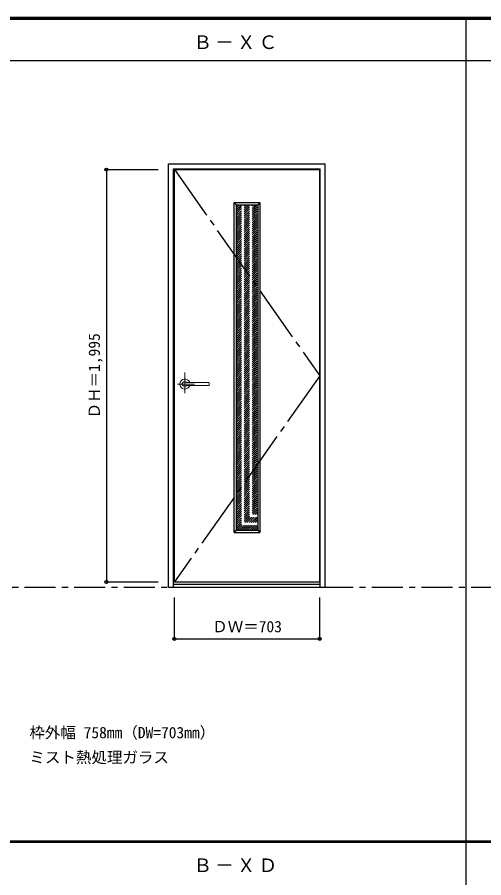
# Model space of a CAD drawing. Units: millimetres, scale not verified. Extents: x -6000 to 5700, y -4307 to 4260.
# Drawn here: x -966 to 1291, y 12 to 4175 of the extents above; entities that cross this region are included whole.
import ezdxf
from ezdxf.enums import TextEntityAlignment as Align

# ---------------------------------------------------------------- set-up
doc = ezdxf.new("R2010")
doc.units = ezdxf.units.MM
doc.header["$LTSCALE"] = 30
doc.header["$PDMODE"] = 32
doc.header["$PDSIZE"] = 15
for name, pattern in [('CHAIN1', [8, 5, -1, 1, -1]), ('CHAIN2', [12, 9, -1, 1, -1]), ('DASHED1', [1.8, 1.2, -0.6])]:
    doc.linetypes.add(name, pattern=pattern)
for name, color, linetype in [('0-1_通り芯', 7, 'CHAIN1'), ('0-2_扉', 7, 'Continuous'), ('0-4_枠', 3, 'Continuous'), ('0-7', 7, 'CHAIN2'), ('0-A_文字', 7, 'Continuous'), ('0-B_寸法', 7, 'Continuous'), ('0-C_ハッチ', 4, 'DASHED1'), ('F-1_枠', 6, 'Continuous')]:
    doc.layers.add(name, color=color, linetype=linetype)
doc.layers.add('0-5_レバー', color=7, linetype='Continuous', lineweight=18)
doc.styles.add('ＭＳ ゴシック', font='')
doc.styles.get('ＭＳ ゴシック').set_extended_font_data('MS Gothic')

msp = doc.modelspace()

# ---------------------------------------------------------------- linework, layer by layer
at = {"layer": '0-1_通り芯'}
msp.add_line((-5490, 1418), (3436.4, 1418), dxfattribs=at)
at = {"layer": '0-2_扉', "color": 3}
for p, q in [((-205.2, 3438), (497.8, 3438)), ((-205.2, 1443), (-205.2, 3438)), ((497.8, 1443), (497.8, 3438)), ((93.8, 3268), (198.8, 3268)), ((198.8, 3268), (198.8, 1693)), ((-205.2, 1443), (497.8, 1443))]:
    msp.add_line(p, q, dxfattribs=at)
at = {"layer": '0-2_扉'}
for p, q in [((83.8, 3278), (93.8, 3268)), ((83.8, 3278), (208.8, 3278)), ((83.8, 1683), (83.8, 3278)), ((208.8, 3278), (198.8, 3268)), ((208.8, 3278), (208.8, 1683)), ((93.8, 1693), (83.8, 1683)), ((83.8, 1683), (208.8, 1683)), ((198.8, 1693), (208.8, 1683))]:
    msp.add_line(p, q, dxfattribs=at)
at = {"layer": '0-2_扉', "color": 3}
msp.add_lwpolyline([(93.8, 3268), (93.8, 1693), (198.8, 1693)], dxfattribs=at)
at = {"layer": '0-4_枠'}
for p, q in [((-234.2, 3465), (523.8, 3465)), ((-234.2, 1418), (-234.2, 3465)), ((523.8, 1418), (523.8, 3465)), ((-210.2, 3441), (499.8, 3441)), ((-210.2, 1418), (-210.2, 3441)), ((499.8, 1418), (499.8, 3441)), ((-234.2, 1418), (523.8, 1418)), ((-210.2, 1433), (499.8, 1433))]:
    msp.add_line(p, q, dxfattribs=at)
at = {"layer": '0-5_レバー', "color": 4, "linetype": 'CHAIN1'}
for p, q in [((-154.7, 2456.96), (-154.7, 2357.11)), ((-107.9, 2400.5), (-190.92, 2400.5))]:
    msp.add_line(p, q, dxfattribs=at)
at = {"layer": '0-5_レバー'}
for q in [(-37.7, 2405.99), (-37.7, 2395)]:
    msp.add_line((-37.7, 2400.5), q, dxfattribs=at)
for points in [[(-144.74, 2407.49), (-145.51, 2408.28), (-147.48, 2409.65), (-149.73, 2410.66), (-152.16, 2411.29), (-154.7, 2411.5), (-157.24, 2411.29), (-159.67, 2410.66), (-161.92, 2409.65), (-163.89, 2408.28), (-165.51, 2406.61), (-166.71, 2404.71), (-167.45, 2402.65), (-167.7, 2400.5), (-167.45, 2398.35), (-166.71, 2396.29), (-165.51, 2394.39), (-163.89, 2392.72), (-161.92, 2391.35), (-159.67, 2390.34), (-157.24, 2389.71), (-154.7, 2389.5), (-152.16, 2389.71), (-149.73, 2390.34), (-147.48, 2391.35), (-145.51, 2392.72), (-144.74, 2393.51)], [(-39.2, 2407.5), (-48.93, 2407.5), (-59.11, 2407.5), (-68.71, 2407.5), (-77.7, 2407.5), (-86.11, 2407.5), (-93.92, 2407.5), (-100.74, 2407.5), (-107.04, 2407.5), (-112.8, 2407.5), (-118.05, 2407.5), (-122.84, 2407.5), (-127.5, 2407.5), (-131.7, 2407.5), (-135.45, 2407.5), (-137.45, 2407.5), (-139.3, 2407.5), (-141.31, 2407.49), (-143.72, 2407.49), (-145.21, 2407.49), (-146.75, 2407.49), (-148.27, 2407.49), (-149.37, 2407.49), (-149.83, 2407.49), (-149.83, 2407.48)], [(-149.68, 2393.51), (-149.55, 2393.51), (-149.11, 2393.51), (-148.39, 2393.51), (-147.37, 2393.51), (-146.11, 2393.51), (-144.76, 2393.51), (-141.9, 2393.51), (-138.92, 2393.5), (-135.9, 2393.5), (-132.86, 2393.5), (-129.79, 2393.5), (-126.71, 2393.5), (-122.71, 2393.5), (-118.3, 2393.5), (-113.33, 2393.5), (-107.8, 2393.5), (-101.71, 2393.5), (-95.06, 2393.5), (-87.85, 2393.5), (-79.26, 2393.5), (-70, 2393.5), (-60.06, 2393.5), (-49.45, 2393.5), (-39.2, 2393.5)], [(-39.2, 2407.5), (-48.28, 2407.5), (-48.68, 2407.5)]]:
    msp.add_lwpolyline(points, dxfattribs=at)
for centre, radius, start, end in [((-154.7, 2400.5), 24.55, 16.59952, 343.36736), ((-39.2, 2406), 1.5, 0.00847, 89.9163), ((-39.2, 2406), 1.5, 360, 90.17419), ((-39.2, 2395), 1.5, 270.16419, 0), ((-39.2, 2395), 1.5, 269.91059, 359.99153)]:
    msp.add_arc(centre, radius, start, end, dxfattribs=at)
at = {"layer": '0-7'}
for p, q in [((-205.2, 3438), (497.8, 2440.5)), ((497.8, 2440.5), (-205.2, 1443))]:
    msp.add_line(p, q, dxfattribs=at)
at = {"layer": '0-B_寸法', "color": 4}
for p, q in [((-534.2, 3438), (-284.2, 3438)), ((-534.2, 3438), (-534.2, 1443)), ((-534.2, 1443), (-284.2, 1443)), ((-205.2, 1168), (-205.2, 1368)), ((497.8, 1168), (497.8, 1368)), ((-205.2, 1168), (497.8, 1168))]:
    msp.add_line(p, q, dxfattribs=at)
at = {"layer": '0-B_寸法'}
for p in [(-534.2, 3438), (-534.2, 1443), (-205.2, 1168), (497.8, 1168)]:
    msp.add_point(p, dxfattribs=at)
at = {"layer": '0-C_ハッチ'}
for p, q in [((93.8, 3164), (197.8, 3268)), ((93.8, 3173.9), (187.9, 3268)), ((93.8, 3183.8), (178, 3268)), ((93.8, 3193.7), (168.1, 3268)), ((93.8, 3203.6), (158.2, 3268)), ((93.8, 3213.5), (148.3, 3268)), ((93.8, 3223.4), (138.4, 3268)), ((93.8, 3233.3), (128.5, 3268)), ((93.8, 3243.2), (118.6, 3268)), ((93.8, 3253.1), (108.71, 3268)), ((93.8, 3263), (98.81, 3268)), ((93.8, 3154.1), (198.8, 3259.1)), ((93.8, 3144.2), (198.8, 3249.2)), ((93.8, 3134.3), (198.8, 3239.3)), ((93.8, 3124.4), (198.8, 3229.4)), ((93.8, 3114.5), (198.8, 3219.5)), ((93.8, 3104.6), (198.8, 3209.6)), ((93.8, 3094.7), (198.8, 3199.7)), ((93.8, 3084.8), (198.8, 3189.8)), ((93.8, 3074.9), (198.8, 3179.9)), ((93.8, 3065.01), (198.8, 3170)), ((93.8, 3055.11), (198.8, 3160.11)), ((93.8, 3045.21), (198.8, 3150.21)), ((93.8, 3035.31), (198.8, 3140.31)), ((93.8, 3025.41), (198.8, 3130.41)), ((93.8, 3015.51), (198.8, 3120.51)), ((93.8, 3005.61), (198.8, 3110.61)), ((93.8, 2995.71), (198.8, 3100.71)), ((93.8, 2985.81), (198.8, 3090.81)), ((93.8, 2975.91), (198.8, 3080.91)), ((93.8, 2966.01), (198.8, 3071.01)), ((93.8, 2956.11), (198.8, 3061.11)), ((93.8, 2946.21), (198.8, 3051.21)), ((93.8, 2936.31), (198.8, 3041.31)), ((93.8, 2926.41), (198.8, 3031.41)), ((93.8, 2916.51), (198.8, 3021.51)), ((93.8, 2906.61), (198.8, 3011.61)), ((93.8, 2896.71), (198.8, 3001.71)), ((93.8, 2886.81), (198.8, 2991.81)), ((93.8, 2876.91), (198.8, 2981.91)), ((93.8, 2867.02), (198.8, 2972.02)), ((93.8, 2857.12), (198.8, 2962.12)), ((93.8, 2847.22), (198.8, 2952.22)), ((93.8, 2837.32), (198.8, 2942.32)), ((93.8, 2827.42), (198.8, 2932.42)), ((93.8, 2817.52), (198.8, 2922.52)), ((93.8, 2807.62), (198.8, 2912.62)), ((93.8, 2797.72), (198.8, 2902.72)), ((93.8, 2787.82), (198.8, 2892.82)), ((93.8, 2777.92), (198.8, 2882.92)), ((93.8, 2768.02), (198.8, 2873.02)), ((93.8, 2758.12), (198.8, 2863.12)), ((93.8, 2748.22), (198.8, 2853.22)), ((93.8, 2738.32), (198.8, 2843.32)), ((93.8, 2728.42), (198.8, 2833.42)), ((93.8, 2718.52), (198.8, 2823.52)), ((93.8, 2708.62), (198.8, 2813.62)), ((93.8, 2698.72), (198.8, 2803.72)), ((93.8, 2688.82), (198.8, 2793.82)), ((93.8, 2678.92), (198.8, 2783.92)), ((93.8, 2669.03), (198.8, 2774.03)), ((93.8, 2659.13), (198.8, 2764.13)), ((93.8, 2649.23), (198.8, 2754.23)), ((93.8, 2639.33), (198.8, 2744.33)), ((93.8, 2629.43), (198.8, 2734.43)), ((93.8, 2619.53), (198.8, 2724.53)), ((93.8, 2609.63), (198.8, 2714.63)), ((93.8, 2599.73), (198.8, 2704.73)), ((93.8, 2589.83), (198.8, 2694.83)), ((93.8, 2579.93), (198.8, 2684.93)), ((93.8, 2570.03), (198.8, 2675.03)), ((93.8, 2560.13), (198.8, 2665.13)), ((93.8, 2550.23), (198.8, 2655.23)), ((93.8, 2540.33), (198.8, 2645.33)), ((93.8, 2530.43), (198.8, 2635.43)), ((93.8, 2520.53), (198.8, 2625.53)), ((93.8, 2510.63), (198.8, 2615.63)), ((93.8, 2500.73), (198.8, 2605.73)), ((93.8, 2490.83), (198.8, 2595.83)), ((93.8, 2480.94), (198.8, 2585.93)), ((93.8, 2471.04), (198.8, 2576.04)), ((93.8, 2461.14), (198.8, 2566.14)), ((93.8, 2451.24), (198.8, 2556.24)), ((93.8, 2441.34), (198.8, 2546.34)), ((93.8, 2431.44), (198.8, 2536.44)), ((93.8, 2421.54), (198.8, 2526.54)), ((93.8, 2411.64), (198.8, 2516.64)), ((93.8, 2401.74), (198.8, 2506.74)), ((93.8, 2391.84), (198.8, 2496.84)), ((93.8, 2381.94), (198.8, 2486.94)), ((93.8, 2372.04), (198.8, 2477.04)), ((93.8, 2362.14), (198.8, 2467.14)), ((93.8, 2352.24), (198.8, 2457.24)), ((93.8, 2342.34), (198.8, 2447.34)), ((93.8, 2332.44), (198.8, 2437.44)), ((93.8, 2322.54), (198.8, 2427.54)), ((93.8, 2312.64), (198.8, 2417.64)), ((93.8, 2302.74), (198.8, 2407.74)), ((93.8, 2292.84), (198.8, 2397.84)), ((93.8, 2282.95), (198.8, 2387.94)), ((93.8, 2273.05), (198.8, 2378.05)), ((93.8, 2263.15), (198.8, 2368.15)), ((93.8, 2253.25), (198.8, 2358.25)), ((93.8, 2243.35), (198.8, 2348.35)), ((93.8, 2233.45), (198.8, 2338.45)), ((93.8, 2223.55), (198.8, 2328.55)), ((93.8, 2213.65), (198.8, 2318.65)), ((93.8, 2203.75), (198.8, 2308.75)), ((93.8, 2193.85), (198.8, 2298.85)), ((93.8, 2183.95), (198.8, 2288.95)), ((93.8, 2174.05), (198.8, 2279.05)), ((93.8, 2164.15), (198.8, 2269.15)), ((93.8, 2154.25), (198.8, 2259.25)), ((93.8, 2144.35), (198.8, 2249.35)), ((93.8, 2134.45), (198.8, 2239.45)), ((93.8, 2124.55), (198.8, 2229.55)), ((93.8, 2114.65), (198.8, 2219.65)), ((93.8, 2104.75), (198.8, 2209.75)), ((93.8, 2094.85), (198.8, 2199.85)), ((93.8, 2084.96), (198.8, 2189.95)), ((93.8, 2075.06), (198.8, 2180.06)), ((93.8, 2065.16), (198.8, 2170.16)), ((93.8, 2055.26), (198.8, 2160.26)), ((93.8, 2045.36), (198.8, 2150.36)), ((93.8, 2035.46), (198.8, 2140.46)), ((93.8, 2025.56), (198.8, 2130.56)), ((93.8, 2015.66), (198.8, 2120.66)), ((93.8, 2005.76), (198.8, 2110.76)), ((93.8, 1995.86), (198.8, 2100.86)), ((93.8, 1985.96), (198.8, 2090.96)), ((93.8, 1976.06), (198.8, 2081.06)), ((93.8, 1966.16), (198.8, 2071.16)), ((93.8, 1956.26), (198.8, 2061.26)), ((93.8, 1946.36), (198.8, 2051.36)), ((93.8, 1936.46), (198.8, 2041.46)), ((93.8, 1926.56), (198.8, 2031.56)), ((93.8, 1916.66), (198.8, 2021.66)), ((93.8, 1906.76), (198.8, 2011.76)), ((93.8, 1896.86), (198.8, 2001.86)), ((93.8, 1886.97), (198.8, 1991.97)), ((93.8, 1877.07), (198.8, 1982.07)), ((93.8, 1867.17), (198.8, 1972.17)), ((93.8, 1857.27), (198.8, 1962.27)), ((93.8, 1847.37), (198.8, 1952.37)), ((93.8, 1837.47), (198.8, 1942.47)), ((93.8, 1827.57), (198.8, 1932.57)), ((93.8, 1817.67), (198.8, 1922.67)), ((93.8, 1807.77), (198.8, 1912.77)), ((93.8, 1797.87), (198.8, 1902.87)), ((93.8, 1787.97), (198.8, 1892.97)), ((93.8, 1778.07), (198.8, 1883.07)), ((93.8, 1768.17), (198.8, 1873.17)), ((93.8, 1758.27), (198.8, 1863.27)), ((93.8, 1748.37), (198.8, 1853.37)), ((93.8, 1738.47), (198.8, 1843.47)), ((93.8, 1728.57), (198.8, 1833.57)), ((93.8, 1718.67), (198.8, 1823.67)), ((93.8, 1708.77), (198.8, 1813.77)), ((93.8, 1698.87), (198.8, 1803.87)), ((97.83, 1693), (198.8, 1793.98)), ((107.72, 1693), (198.8, 1784.08)), ((117.62, 1693), (198.8, 1774.18)), ((127.52, 1693), (198.8, 1764.28)), ((137.42, 1693), (198.8, 1754.38)), ((147.32, 1693), (198.8, 1744.48)), ((157.22, 1693), (198.8, 1734.58)), ((167.12, 1693), (198.8, 1724.68)), ((177.02, 1693), (198.8, 1714.78)), ((186.92, 1693), (198.8, 1704.88))]:
    msp.add_line(p, q, dxfattribs=at)
at = {"layer": 'F-1_枠'}
for p, q in [((-6000, 4175), (5700, 4175)), ((-6000, 4170), (5700, 4170)), ((-6000, 4165), (5700, 4165)), ((1204.8, 4175), (1204.8, -3790)), ((-6000, 3965), (5700, 3965)), ((-6000, 190.5), (5700, 190.5)), ((-6000, 187.5), (5700, 187.5)), ((-6000, 184.5), (5700, 184.5))]:
    msp.add_line(p, q, dxfattribs=at)

# ---------------------------------------------------------------- texts
at = {"layer": '0-A_文字', "style": 'ＭＳ ゴシック'}
for s, p in [('枠外幅 758mm（DW=703mm）', (-906.8, 670.5)), ('ミスト熱処理ガラス', (-906.8, 550.5))]:
    msp.add_text(s, height=54.99, dxfattribs=at).set_placement(p, align=Align.BOTTOM_LEFT)
at = {"layer": '0-A_文字', "char_height": 65.98, "attachment_point": 7, "style": 'ＭＳ ゴシック'}
for s, insert in [('\\T1.17;Ｂ－ＸＣ', (-113.5, 4020)), ('\\T1.17;Ｂ－ＸＤ', (-113.5, 39.5))]:
    msp.add_mtext(s, dxfattribs=dict(at, insert=insert))
at = {"layer": '0-B_寸法', "style": 'ＭＳ ゴシック'}
msp.add_text('ＤＨ＝1,995', height=54.99, rotation=90, dxfattribs=at).set_placement((-549.2, 2234.25), align=Align.BOTTOM_LEFT)
msp.add_text('ＤＷ＝703', height=54.99, dxfattribs=at).set_placement((-22.45, 1183), align=Align.BOTTOM_LEFT)

doc.saveas('drawing.dxf')
